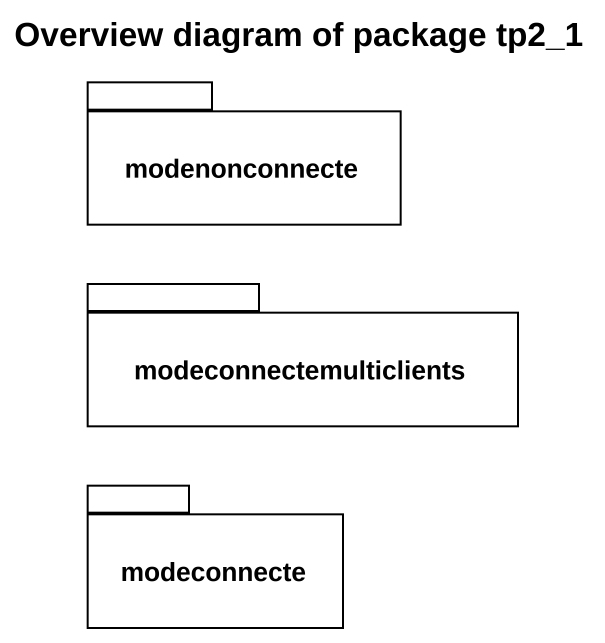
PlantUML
@startuml
title Overview diagram of package tp2_1
package modenonconnecte {
}
package modeconnectemulticlients {
}
package modeconnecte {
}
@enduml
